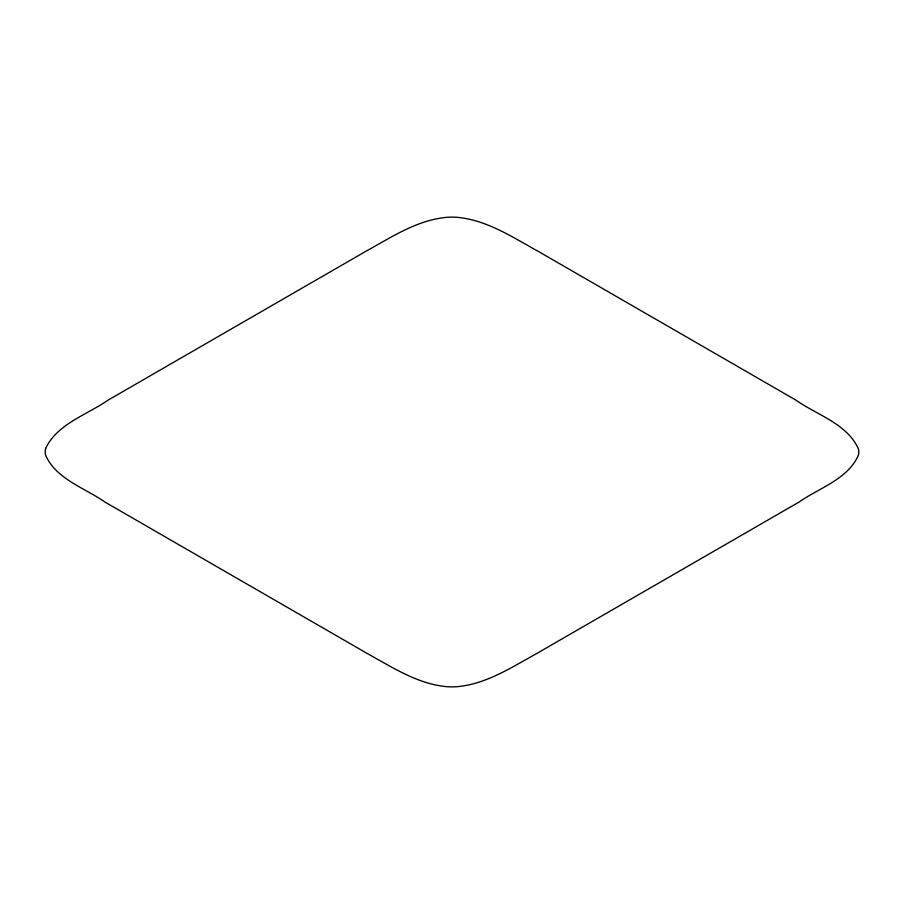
<?xml version="1.0" encoding="UTF-8"?>
<svg xmlns="http://www.w3.org/2000/svg" width="904" height="904" viewBox="0 0 904 904"><rect width="100%" height="100%" fill="white"/><g stroke="black" fill="none" stroke-linecap="round" stroke-linejoin="round"><path stroke-width="1.36" d="M45.675 448.384L45.505 449.118A41.494 23.956 0 0 0 45.516 454.949C55.924 479.154 84.919 487.968 105.056 502.127L368.493 654.213C393.138 667.796 418.134 684.125 446.881 686.678A41.494 23.956 0 0 0 457.006 686.69C485.719 684.204 510.692 667.909 535.281 654.338L799.17 501.991C819.227 487.855 848.257 479.097 858.495 454.881A41.494 23.956 0 0 0 858.484 449.051C847.319 423.761 816.707 414.868 795.576 399.93L538.818 251.696C513.077 237.537 487.154 220.056 457.119 217.322A41.494 23.956 0 0 0 446.994 217.31C416.993 219.966 391.104 237.424 365.408 251.561L108.197 400.065C87.134 414.778 57.37 423.727 45.675 448.384"/></g></svg>
